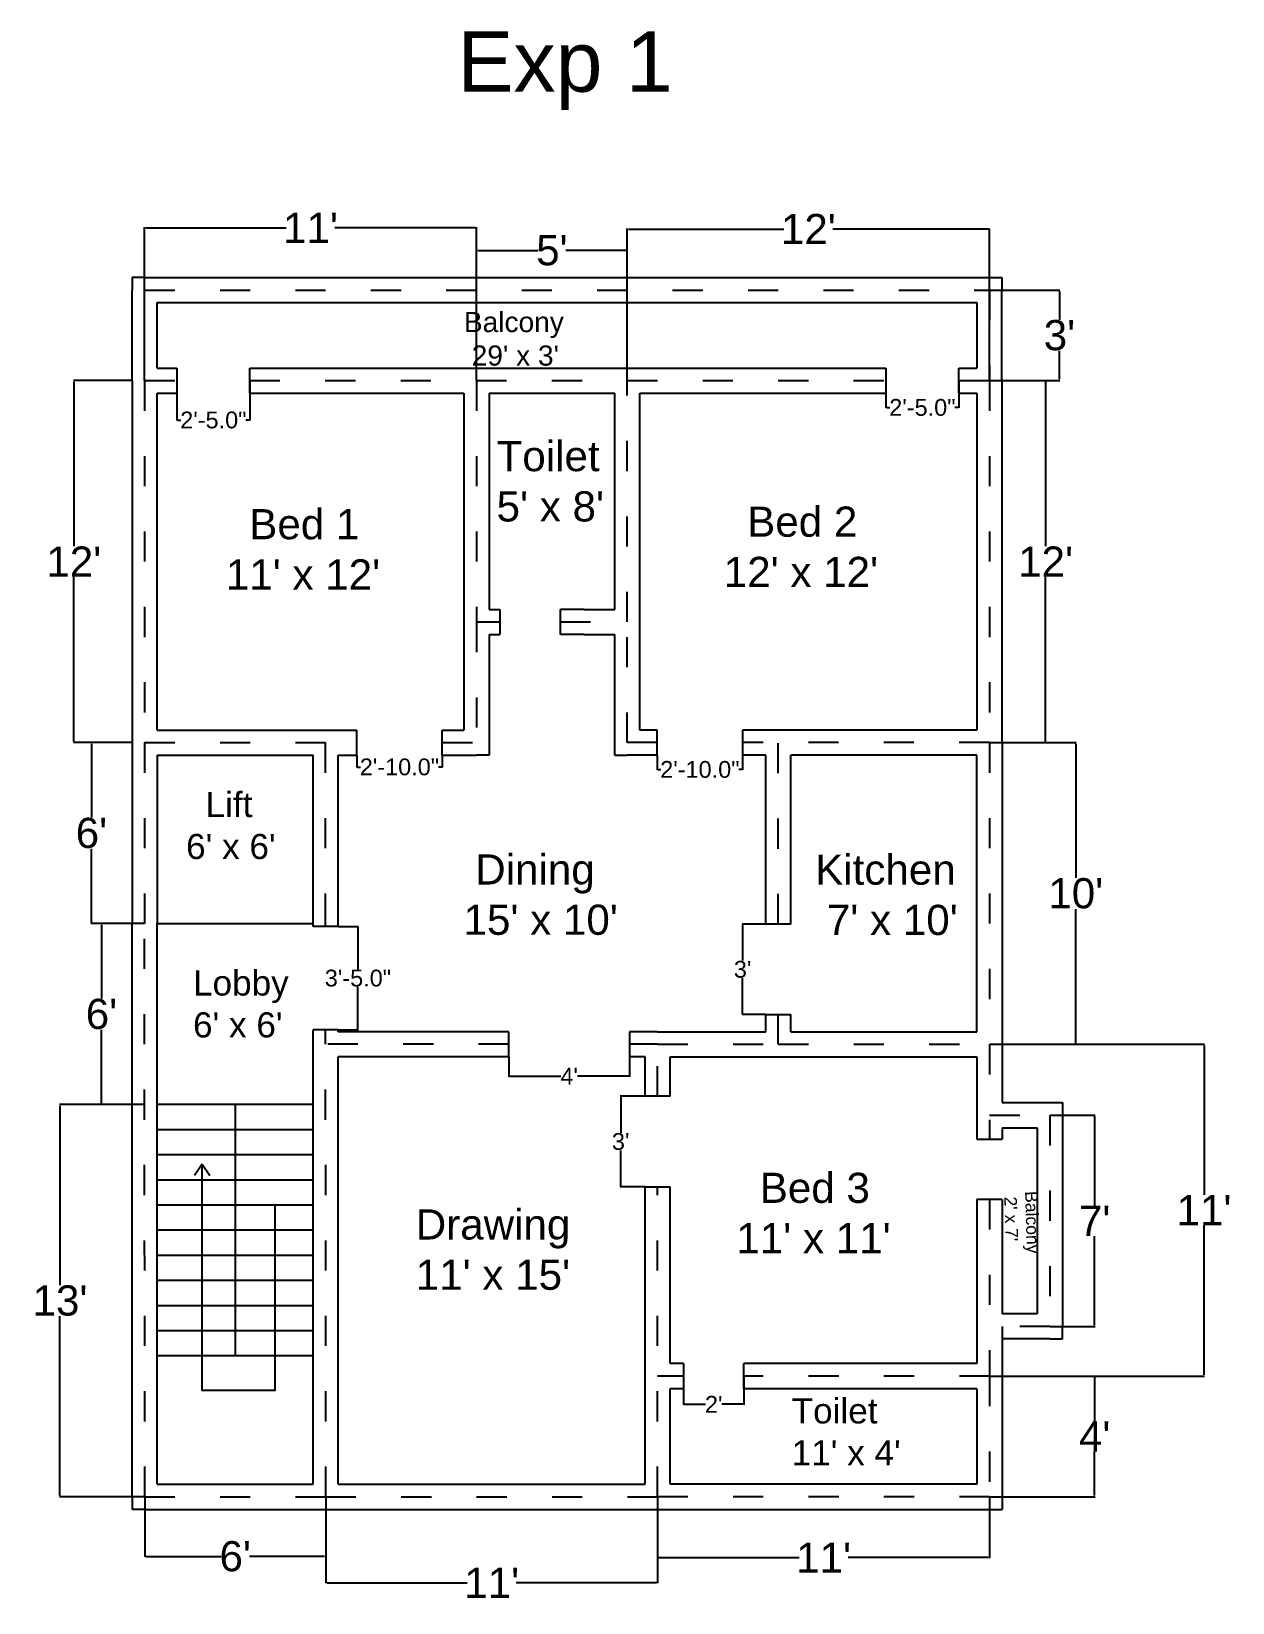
# Model space of a CAD drawing. Header units: inches. Extents: x 9453 to 10455, y 47159 to 47784.
# Drawn here: x 9453 to 9930, y 47159 to 47784 of the extents above; entities that cross this region are included whole.
import ezdxf

# ---------------------------------------------------------------- set-up
doc = ezdxf.new("R2010")
doc.units = ezdxf.units.IN
doc.header["$MEASUREMENT"] = 0
doc.linetypes.add('ACAD_ISO03W100', pattern=[30, 12, -18])
doc.styles.get("Standard").update_dxf_attribs({"font": 'arial.ttf'})
doc.dimstyles.get("Standard").update_dxf_attribs({"dimtxt": 6.68, "dimasz": 0.18, "dimexe": 0.18, "dimexo": 0.0625, "dimgap": 0.09, "dimtad": 0, "dimtih": 1, "dimtoh": 1, "dimdec": 1, "dimzin": 0, "dimdsep": 46, "dimlunit": 3, "dimtxsty": 'Standard', "dimcen": 0.09, "dimadec": 0, "dimazin": 0, "dimtfac": 1, "dimtdec": 1, "dimtofl": 0, "dimtmove": 0, "dimatfit": 3, "dimfxl": 1, "dimtolj": 1, "dimtzin": 0, "dimarcsym": 0})

# ---------------------------------------------------------------- blocks, each defined once
blk = doc.blocks.new('*D22')
at = {"color": 0, "lineweight": -2, "transparency": 16777216}
for p, q in [((9510.5, 47644.64), (9510.5, 47628.82)), ((9539.5, 47644.64), (9539.5, 47628.82)), ((9510.68, 47629), (9512.08, 47629)), ((9539.32, 47629), (9537.92, 47629))]:
    blk.add_line(p, q, dxfattribs=at)
at = {"color": 0, "transparency": 16777216}
for points in [[(9510.68, 47629.03), (9510.68, 47628.97), (9510.5, 47629)], [(9539.32, 47629.03), (9539.32, 47628.97), (9539.5, 47629)]]:
    blk.add_solid(points, dxfattribs=at)
at = {"layer": 'Defpoints', "color": 0, "transparency": 16777216}
for p in [(9510.5, 47644.71), (9539.5, 47644.71), (9510.5, 47629)]:
    blk.add_point(p, dxfattribs=at)
at = {"color": 0, "transparency": 16777216, "insert": (9525, 47629), "char_height": 6.68, "attachment_point": 5}
blk.add_mtext('\\A1;2\'-5.0"', dxfattribs=at)
blk = doc.blocks.new('*D23')
at = {"color": 0, "lineweight": -2, "transparency": 16777216}
for p, q in [((9792.5, 47644.64), (9792.5, 47633.82)), ((9821.5, 47644.64), (9821.5, 47633.82)), ((9792.68, 47634), (9794.08, 47634)), ((9821.32, 47634), (9819.92, 47634))]:
    blk.add_line(p, q, dxfattribs=at)
at = {"color": 0, "transparency": 16777216}
for points in [[(9792.68, 47634.03), (9792.68, 47633.97), (9792.5, 47634)], [(9821.32, 47634.03), (9821.32, 47633.97), (9821.5, 47634)]]:
    blk.add_solid(points, dxfattribs=at)
at = {"layer": 'Defpoints', "color": 0, "transparency": 16777216}
for p in [(9792.5, 47644.71), (9821.5, 47644.71), (9821.5, 47634)]:
    blk.add_point(p, dxfattribs=at)
at = {"color": 0, "transparency": 16777216, "insert": (9807, 47634), "char_height": 6.68, "attachment_point": 5}
blk.add_mtext('\\A1;2\'-5.0"', dxfattribs=at)
blk = doc.blocks.new('*D24')
at = {"color": 0, "lineweight": -2, "transparency": 16777216}
for p, q in [((9582, 47495.64), (9582, 47490.82)), ((9616, 47495.64), (9616, 47490.82)), ((9582.18, 47491), (9583.49, 47491)), ((9615.82, 47491), (9614.51, 47491))]:
    blk.add_line(p, q, dxfattribs=at)
at = {"color": 0, "transparency": 16777216}
for points in [[(9582.18, 47491.03), (9582.18, 47490.97), (9582, 47491)], [(9615.82, 47491.03), (9615.82, 47490.97), (9616, 47491)]]:
    blk.add_solid(points, dxfattribs=at)
at = {"layer": 'Defpoints', "color": 0, "transparency": 16777216}
for p in [(9582, 47495.71), (9616, 47495.71), (9616, 47491)]:
    blk.add_point(p, dxfattribs=at)
at = {"color": 0, "transparency": 16777216, "insert": (9599, 47491), "char_height": 6.68, "attachment_point": 5}
blk.add_mtext('\\A1;2\'-10.0"', dxfattribs=at)
blk = doc.blocks.new('*D25')
at = {"color": 0, "lineweight": -2, "transparency": 16777216}
for p, q in [((9701.5, 47495.64), (9701.5, 47489.82)), ((9735.5, 47495.64), (9735.5, 47489.82)), ((9701.68, 47490), (9702.99, 47490)), ((9735.32, 47490), (9734.01, 47490))]:
    blk.add_line(p, q, dxfattribs=at)
at = {"color": 0, "transparency": 16777216}
for points in [[(9701.68, 47490.03), (9701.68, 47489.97), (9701.5, 47490)], [(9735.32, 47490.03), (9735.32, 47489.97), (9735.5, 47490)]]:
    blk.add_solid(points, dxfattribs=at)
at = {"layer": 'Defpoints', "color": 0, "transparency": 16777216}
for p in [(9701.5, 47495.71), (9735.5, 47495.71), (9735.5, 47490)]:
    blk.add_point(p, dxfattribs=at)
at = {"color": 0, "transparency": 16777216, "insert": (9718.5, 47490), "char_height": 6.68, "attachment_point": 5}
blk.add_mtext('\\A1;2\'-10.0"', dxfattribs=at)
blk = doc.blocks.new('*D26')
at = {"color": 0, "lineweight": -2, "transparency": 16777216}
for p, q in [((9744.64, 47428.5), (9735.32, 47428.5)), ((9735.5, 47428.32), (9735.5, 47414)), ((9735.5, 47392.68), (9735.5, 47407)), ((9744.64, 47392.5), (9735.32, 47392.5))]:
    blk.add_line(p, q, dxfattribs=at)
at = {"color": 0, "transparency": 16777216}
for points in [[(9735.47, 47428.32), (9735.53, 47428.32), (9735.5, 47428.5)], [(9735.47, 47392.68), (9735.53, 47392.68), (9735.5, 47392.5)]]:
    blk.add_solid(points, dxfattribs=at)
at = {"layer": 'Defpoints', "color": 0, "transparency": 16777216}
for p in [(9744.7, 47428.5), (9735.5, 47392.5), (9744.7, 47392.5)]:
    blk.add_point(p, dxfattribs=at)
at = {"color": 0, "transparency": 16777216, "insert": (9735.5, 47410.5), "char_height": 6.68, "attachment_point": 5}
blk.add_mtext("\\A1;3'", dxfattribs=at)
blk = doc.blocks.new('*D27')
at = {"color": 0, "lineweight": -2, "transparency": 16777216}
for p, q in [((9642.5, 47375.64), (9642.5, 47367.82)), ((9690.5, 47375.64), (9690.5, 47367.82)), ((9642.68, 47368), (9663.2, 47368)), ((9690.32, 47368), (9669.8, 47368))]:
    blk.add_line(p, q, dxfattribs=at)
at = {"color": 0, "transparency": 16777216}
for points in [[(9642.68, 47368.03), (9642.68, 47367.97), (9642.5, 47368)], [(9690.32, 47368.03), (9690.32, 47367.97), (9690.5, 47368)]]:
    blk.add_solid(points, dxfattribs=at)
at = {"layer": 'Defpoints', "color": 0, "transparency": 16777216}
for p in [(9642.5, 47375.71), (9690.5, 47375.71), (9690.5, 47368)]:
    blk.add_point(p, dxfattribs=at)
at = {"color": 0, "transparency": 16777216, "insert": (9666.5, 47368), "char_height": 6.68, "attachment_point": 5}
blk.add_mtext("\\A1;4'", dxfattribs=at)
blk = doc.blocks.new('*D28')
at = {"color": 0, "lineweight": -2, "transparency": 16777216}
for p, q in [((9696.64, 47360), (9686.82, 47360)), ((9687, 47359.82), (9687, 47345.5)), ((9687, 47324.18), (9687, 47338.5)), ((9696.64, 47324), (9686.82, 47324))]:
    blk.add_line(p, q, dxfattribs=at)
at = {"color": 0, "transparency": 16777216}
for points in [[(9686.97, 47359.82), (9687.03, 47359.82), (9687, 47360)], [(9686.97, 47324.18), (9687.03, 47324.18), (9687, 47324)]]:
    blk.add_solid(points, dxfattribs=at)
at = {"layer": 'Defpoints', "color": 0, "transparency": 16777216}
for p in [(9696.7, 47360), (9687, 47324), (9696.7, 47324)]:
    blk.add_point(p, dxfattribs=at)
at = {"color": 0, "transparency": 16777216, "insert": (9687, 47342), "char_height": 6.68, "attachment_point": 5}
blk.add_mtext("\\A1;3'", dxfattribs=at)
blk = doc.blocks.new('*D29')
at = {"color": 0, "lineweight": -2, "transparency": 16777216}
for p, q in [((9574.7, 47427.5), (9582.68, 47427.5)), ((9582.5, 47427.32), (9582.5, 47410.5)), ((9582.5, 47386.68), (9582.5, 47403.5)), ((9574.71, 47386.5), (9582.68, 47386.5))]:
    blk.add_line(p, q, dxfattribs=at)
at = {"color": 0, "transparency": 16777216}
for points in [[(9582.47, 47427.32), (9582.53, 47427.32), (9582.5, 47427.5)], [(9582.47, 47386.68), (9582.53, 47386.68), (9582.5, 47386.5)]]:
    blk.add_solid(points, dxfattribs=at)
at = {"layer": 'Defpoints', "color": 0, "transparency": 16777216}
for p in [(9574.64, 47427.5), (9574.65, 47386.5), (9582.5, 47386.5)]:
    blk.add_point(p, dxfattribs=at)
at = {"color": 0, "transparency": 16777216, "insert": (9582.5, 47407), "char_height": 6.68, "attachment_point": 5}
blk.add_mtext('\\A1;3\'-5.0"', dxfattribs=at)
blk = doc.blocks.new('*D30')
at = {"color": 0, "lineweight": -2, "transparency": 16777216}
for p, q in [((9712, 47248.64), (9712, 47237.32)), ((9736, 47248.64), (9736, 47237.32)), ((9712.18, 47237.5), (9720.78, 47237.5)), ((9735.82, 47237.5), (9727.22, 47237.5))]:
    blk.add_line(p, q, dxfattribs=at)
at = {"color": 0, "transparency": 16777216}
for points in [[(9712.18, 47237.53), (9712.18, 47237.47), (9712, 47237.5)], [(9735.82, 47237.53), (9735.82, 47237.47), (9736, 47237.5)]]:
    blk.add_solid(points, dxfattribs=at)
at = {"layer": 'Defpoints', "color": 0, "transparency": 16777216}
for p in [(9712, 47248.71), (9736, 47248.71), (9736, 47237.5)]:
    blk.add_point(p, dxfattribs=at)
at = {"color": 0, "transparency": 16777216, "insert": (9724, 47237.5), "char_height": 6.68, "attachment_point": 5}
blk.add_mtext("\\A1;2'", dxfattribs=at)
blk = doc.blocks.new('*D31')
at = {"color": 0, "lineweight": -2, "transparency": 16777216}
for p, q in [((9497.64, 47644.77), (9497.64, 47705.68)), ((9498.14, 47705.5), (9553.93, 47705.5)), ((9629.14, 47705.5), (9573.34, 47705.5)), ((9629.64, 47644.77), (9629.64, 47705.68))]:
    blk.add_line(p, q, dxfattribs=at)
at = {"color": 0, "transparency": 16777216}
for points in [[(9498.14, 47705.58), (9498.14, 47705.42), (9497.64, 47705.5)], [(9629.14, 47705.58), (9629.14, 47705.42), (9629.64, 47705.5)]]:
    blk.add_solid(points, dxfattribs=at)
at = {"layer": 'Defpoints', "color": 0, "transparency": 16777216}
for p in [(9629.64, 47705.5), (9497.64, 47644.71), (9629.64, 47644.71)]:
    blk.add_point(p, dxfattribs=at)
at = {"color": 0, "transparency": 16777216, "insert": (9563.64, 47705.5), "char_height": 12, "attachment_point": 5}
blk.add_mtext("\\A1;11'", dxfattribs=at)
blk = doc.blocks.new('*D32')
at = {"color": 0, "lineweight": -2, "transparency": 16777216}
for p, q in [((9689.64, 47644.77), (9689.64, 47705.18)), ((9690.14, 47705), (9751.93, 47705)), ((9833.14, 47705), (9771.34, 47705)), ((9833.64, 47644.77), (9833.64, 47705.18))]:
    blk.add_line(p, q, dxfattribs=at)
at = {"color": 0, "transparency": 16777216}
for points in [[(9690.14, 47705.08), (9690.14, 47704.92), (9689.64, 47705)], [(9833.14, 47705.08), (9833.14, 47704.92), (9833.64, 47705)]]:
    blk.add_solid(points, dxfattribs=at)
at = {"layer": 'Defpoints', "color": 0, "transparency": 16777216}
for p in [(9833.64, 47705), (9689.64, 47644.71), (9833.64, 47644.71)]:
    blk.add_point(p, dxfattribs=at)
at = {"color": 0, "transparency": 16777216, "insert": (9761.64, 47705), "char_height": 12, "attachment_point": 5}
blk.add_mtext("\\A1;12'", dxfattribs=at)
blk = doc.blocks.new('*D33')
at = {"color": 0, "lineweight": -2, "transparency": 16777216}
for p, q in [((9629.64, 47644.77), (9629.64, 47696.68)), ((9630.14, 47696.5), (9654.02, 47696.5)), ((9689.14, 47696.5), (9665.25, 47696.5)), ((9689.64, 47644.77), (9689.64, 47696.68))]:
    blk.add_line(p, q, dxfattribs=at)
at = {"color": 0, "transparency": 16777216}
for points in [[(9630.14, 47696.58), (9630.14, 47696.42), (9629.64, 47696.5)], [(9689.14, 47696.58), (9689.14, 47696.42), (9689.64, 47696.5)]]:
    blk.add_solid(points, dxfattribs=at)
at = {"layer": 'Defpoints', "color": 0, "transparency": 16777216}
for p in [(9689.64, 47696.5), (9629.64, 47644.71), (9689.64, 47644.71)]:
    blk.add_point(p, dxfattribs=at)
at = {"color": 0, "transparency": 16777216, "insert": (9659.64, 47696.5), "char_height": 12, "attachment_point": 5}
blk.add_mtext("\\A1;5'", dxfattribs=at)
blk = doc.blocks.new('*D34')
at = {"color": 0, "lineweight": -2, "transparency": 16777216}
for p, q in [((9833.7, 47680.71), (9861.68, 47680.71)), ((9861.5, 47680.21), (9861.5, 47668.93)), ((9861.5, 47645.21), (9861.5, 47656.49)), ((9833.7, 47644.71), (9861.68, 47644.71))]:
    blk.add_line(p, q, dxfattribs=at)
at = {"color": 0, "transparency": 16777216}
for points in [[(9861.42, 47680.21), (9861.58, 47680.21), (9861.5, 47680.71)], [(9861.42, 47645.21), (9861.58, 47645.21), (9861.5, 47644.71)]]:
    blk.add_solid(points, dxfattribs=at)
at = {"layer": 'Defpoints', "color": 0, "transparency": 16777216}
for p in [(9833.64, 47680.71), (9833.64, 47644.71), (9861.5, 47644.71)]:
    blk.add_point(p, dxfattribs=at)
at = {"color": 0, "transparency": 16777216, "insert": (9861.5, 47662.71), "char_height": 12, "attachment_point": 5}
blk.add_mtext("\\A1;3'", dxfattribs=at)
blk = doc.blocks.new('*D35')
at = {"color": 0, "lineweight": -2, "transparency": 16777216}
for p, q in [((9833.7, 47644.71), (9856.18, 47644.71)), ((9856, 47644.21), (9856, 47578.82)), ((9856, 47501.21), (9856, 47566.59)), ((9833.7, 47500.71), (9856.18, 47500.71))]:
    blk.add_line(p, q, dxfattribs=at)
at = {"color": 0, "transparency": 16777216}
for points in [[(9855.92, 47644.21), (9856.08, 47644.21), (9856, 47644.71)], [(9855.92, 47501.21), (9856.08, 47501.21), (9856, 47500.71)]]:
    blk.add_solid(points, dxfattribs=at)
at = {"layer": 'Defpoints', "color": 0, "transparency": 16777216}
for p in [(9833.64, 47644.71), (9833.64, 47500.71), (9856, 47500.71)]:
    blk.add_point(p, dxfattribs=at)
at = {"color": 0, "transparency": 16777216, "insert": (9856, 47572.71), "char_height": 12, "attachment_point": 5}
blk.add_mtext("\\A1;12'", dxfattribs=at)
blk = doc.blocks.new('*D36')
at = {"color": 0, "lineweight": -2, "transparency": 16777216}
for p, q in [((9833.7, 47500.71), (9868.18, 47500.71)), ((9868, 47500.21), (9868, 47446.92)), ((9868, 47381.21), (9868, 47434.49)), ((9833.76, 47380.71), (9868.18, 47380.71))]:
    blk.add_line(p, q, dxfattribs=at)
at = {"color": 0, "transparency": 16777216}
for points in [[(9867.92, 47500.21), (9868.08, 47500.21), (9868, 47500.71)], [(9867.92, 47381.21), (9868.08, 47381.21), (9868, 47380.71)]]:
    blk.add_solid(points, dxfattribs=at)
at = {"layer": 'Defpoints', "color": 0, "transparency": 16777216}
for p in [(9833.64, 47500.71), (9833.7, 47380.71), (9868, 47380.71)]:
    blk.add_point(p, dxfattribs=at)
at = {"color": 0, "transparency": 16777216, "insert": (9868, 47440.71), "char_height": 12, "attachment_point": 5}
blk.add_mtext("\\A1;10'", dxfattribs=at)
blk = doc.blocks.new('*D37')
at = {"color": 0, "lineweight": -2, "transparency": 16777216}
for p, q in [((9857.76, 47352.5), (9875.68, 47352.5)), ((9875.5, 47352), (9875.5, 47316.59)), ((9875.5, 47269), (9875.5, 47304.41)), ((9857.76, 47268.5), (9875.68, 47268.5))]:
    blk.add_line(p, q, dxfattribs=at)
at = {"color": 0, "transparency": 16777216}
for points in [[(9875.42, 47352), (9875.58, 47352), (9875.5, 47352.5)], [(9875.42, 47269), (9875.58, 47269), (9875.5, 47268.5)]]:
    blk.add_solid(points, dxfattribs=at)
at = {"layer": 'Defpoints', "color": 0, "transparency": 16777216}
for p in [(9857.7, 47352.5), (9857.7, 47268.5), (9875.5, 47268.5)]:
    blk.add_point(p, dxfattribs=at)
at = {"color": 0, "transparency": 16777216, "insert": (9875.5, 47310.5), "char_height": 12, "attachment_point": 5}
blk.add_mtext("\\A1;7'", dxfattribs=at)
blk = doc.blocks.new('*D38')
at = {"color": 0, "lineweight": -2, "transparency": 16777216}
for p, q in [((9833.76, 47380.71), (9919.18, 47380.71)), ((9919, 47380.21), (9919, 47320.82)), ((9919, 47249.21), (9919, 47308.59)), ((9833.76, 47248.71), (9919.18, 47248.71))]:
    blk.add_line(p, q, dxfattribs=at)
at = {"color": 0, "transparency": 16777216}
for points in [[(9918.92, 47380.21), (9919.08, 47380.21), (9919, 47380.71)], [(9918.92, 47249.21), (9919.08, 47249.21), (9919, 47248.71)]]:
    blk.add_solid(points, dxfattribs=at)
at = {"layer": 'Defpoints', "color": 0, "transparency": 16777216}
for p in [(9833.7, 47380.71), (9833.7, 47248.71), (9919, 47248.71)]:
    blk.add_point(p, dxfattribs=at)
at = {"color": 0, "transparency": 16777216, "insert": (9919, 47314.71), "char_height": 12, "attachment_point": 5}
blk.add_mtext("\\A1;11'", dxfattribs=at)
blk = doc.blocks.new('*D39')
at = {"color": 0, "lineweight": -2, "transparency": 16777216}
for p, q in [((9833.76, 47248.71), (9875.68, 47248.71)), ((9875.5, 47248.21), (9875.5, 47230.8)), ((9875.5, 47201.21), (9875.5, 47218.62)), ((9833.76, 47200.71), (9875.68, 47200.71))]:
    blk.add_line(p, q, dxfattribs=at)
at = {"color": 0, "transparency": 16777216}
for points in [[(9875.42, 47248.21), (9875.58, 47248.21), (9875.5, 47248.71)], [(9875.42, 47201.21), (9875.58, 47201.21), (9875.5, 47200.71)]]:
    blk.add_solid(points, dxfattribs=at)
at = {"layer": 'Defpoints', "color": 0, "transparency": 16777216}
for p in [(9833.7, 47248.71), (9833.7, 47200.71), (9875.5, 47200.71)]:
    blk.add_point(p, dxfattribs=at)
at = {"color": 0, "transparency": 16777216, "insert": (9875.5, 47224.71), "char_height": 12, "attachment_point": 5}
blk.add_mtext("\\A1;4'", dxfattribs=at)
blk = doc.blocks.new('*D40')
at = {"color": 0, "lineweight": -2, "transparency": 16777216}
for p, q in [((9492.57, 47644.71), (9469.32, 47644.71)), ((9469.5, 47644.21), (9469.5, 47578.82)), ((9469.5, 47501.21), (9469.5, 47566.59)), ((9492.57, 47500.71), (9469.32, 47500.71))]:
    blk.add_line(p, q, dxfattribs=at)
at = {"color": 0, "transparency": 16777216}
for points in [[(9469.42, 47644.21), (9469.58, 47644.21), (9469.5, 47644.71)], [(9469.42, 47501.21), (9469.58, 47501.21), (9469.5, 47500.71)]]:
    blk.add_solid(points, dxfattribs=at)
at = {"layer": 'Defpoints', "color": 0, "transparency": 16777216}
for p in [(9492.64, 47644.71), (9469.5, 47500.71), (9492.64, 47500.71)]:
    blk.add_point(p, dxfattribs=at)
at = {"color": 0, "transparency": 16777216, "insert": (9469.5, 47572.71), "char_height": 12, "attachment_point": 5}
blk.add_mtext("\\A1;12'", dxfattribs=at)
blk = doc.blocks.new('*D41')
at = {"color": 0, "lineweight": -2, "transparency": 16777216}
for p, q in [((9492.57, 47500.71), (9476.32, 47500.71)), ((9476.5, 47500.21), (9476.5, 47470.92)), ((9476.5, 47429.21), (9476.5, 47458.49)), ((9492.57, 47428.71), (9476.32, 47428.71))]:
    blk.add_line(p, q, dxfattribs=at)
at = {"color": 0, "transparency": 16777216}
for points in [[(9476.42, 47500.21), (9476.58, 47500.21), (9476.5, 47500.71)], [(9476.42, 47429.21), (9476.58, 47429.21), (9476.5, 47428.71)]]:
    blk.add_solid(points, dxfattribs=at)
at = {"layer": 'Defpoints', "color": 0, "transparency": 16777216}
for p in [(9492.64, 47500.71), (9476.5, 47428.71), (9492.64, 47428.71)]:
    blk.add_point(p, dxfattribs=at)
at = {"color": 0, "transparency": 16777216, "insert": (9476.5, 47464.71), "char_height": 12, "attachment_point": 5}
blk.add_mtext("\\A1;6'", dxfattribs=at)
blk = doc.blocks.new('*D42')
at = {"color": 0, "lineweight": -2, "transparency": 16777216}
for p, q in [((9497.57, 47428.71), (9480.32, 47428.71)), ((9480.5, 47428.21), (9480.5, 47398.92)), ((9480.5, 47357.21), (9480.5, 47386.49)), ((9497.57, 47356.71), (9480.32, 47356.71))]:
    blk.add_line(p, q, dxfattribs=at)
at = {"color": 0, "transparency": 16777216}
for points in [[(9480.42, 47428.21), (9480.58, 47428.21), (9480.5, 47428.71)], [(9480.42, 47357.21), (9480.58, 47357.21), (9480.5, 47356.71)]]:
    blk.add_solid(points, dxfattribs=at)
at = {"layer": 'Defpoints', "color": 0, "transparency": 16777216}
for p in [(9497.64, 47428.71), (9480.5, 47356.71), (9497.64, 47356.71)]:
    blk.add_point(p, dxfattribs=at)
at = {"color": 0, "transparency": 16777216, "insert": (9480.5, 47392.71), "char_height": 12, "attachment_point": 5}
blk.add_mtext("\\A1;6'", dxfattribs=at)
blk = doc.blocks.new('*D43')
at = {"color": 0, "lineweight": -2, "transparency": 16777216}
for p, q in [((9492.59, 47356.71), (9463.82, 47356.71)), ((9464, 47356.21), (9464, 47284.93)), ((9464, 47201.21), (9464, 47272.49)), ((9497.64, 47200.71), (9463.82, 47200.71))]:
    blk.add_line(p, q, dxfattribs=at)
at = {"color": 0, "transparency": 16777216}
for points in [[(9463.92, 47356.21), (9464.08, 47356.21), (9464, 47356.71)], [(9463.92, 47201.21), (9464.08, 47201.21), (9464, 47200.71)]]:
    blk.add_solid(points, dxfattribs=at)
at = {"layer": 'Defpoints', "color": 0, "transparency": 16777216}
for p in [(9464, 47356.71), (9492.65, 47356.71), (9497.7, 47200.71)]:
    blk.add_point(p, dxfattribs=at)
at = {"color": 0, "transparency": 16777216, "insert": (9464, 47278.71), "char_height": 12, "attachment_point": 5}
blk.add_mtext("\\A1;13'", dxfattribs=at)
blk = doc.blocks.new('*D44')
at = {"color": 0, "lineweight": -2, "transparency": 16777216}
for p, q in [((9497.7, 47200.64), (9497.7, 47176.82)), ((9569.7, 47200.64), (9569.7, 47176.82)), ((9498.2, 47177), (9528.05, 47177)), ((9569.2, 47177), (9539.34, 47177))]:
    blk.add_line(p, q, dxfattribs=at)
at = {"color": 0, "transparency": 16777216}
for points in [[(9498.2, 47177.08), (9498.2, 47176.92), (9497.7, 47177)], [(9569.2, 47177.08), (9569.2, 47176.92), (9569.7, 47177)]]:
    blk.add_solid(points, dxfattribs=at)
at = {"layer": 'Defpoints', "color": 0, "transparency": 16777216}
for p in [(9497.7, 47200.71), (9569.7, 47200.71), (9569.7, 47177)]:
    blk.add_point(p, dxfattribs=at)
at = {"color": 0, "transparency": 16777216, "insert": (9533.7, 47177), "char_height": 12, "attachment_point": 5}
blk.add_mtext("\\A1;6'", dxfattribs=at)
blk = doc.blocks.new('*D45')
at = {"color": 0, "lineweight": -2, "transparency": 16777216}
for p, q in [((9569.7, 47200.64), (9569.7, 47166.32)), ((9701.7, 47200.64), (9701.7, 47166.32)), ((9570.2, 47166.5), (9625.99, 47166.5)), ((9701.2, 47166.5), (9645.41, 47166.5))]:
    blk.add_line(p, q, dxfattribs=at)
at = {"color": 0, "transparency": 16777216}
for points in [[(9570.2, 47166.58), (9570.2, 47166.42), (9569.7, 47166.5)], [(9701.2, 47166.58), (9701.2, 47166.42), (9701.7, 47166.5)]]:
    blk.add_solid(points, dxfattribs=at)
at = {"layer": 'Defpoints', "color": 0, "transparency": 16777216}
for p in [(9569.7, 47200.71), (9701.7, 47200.71), (9701.7, 47166.5)]:
    blk.add_point(p, dxfattribs=at)
at = {"color": 0, "transparency": 16777216, "insert": (9635.7, 47166.5), "char_height": 12, "attachment_point": 5}
blk.add_mtext("\\A1;11'", dxfattribs=at)
blk = doc.blocks.new('*D46')
at = {"color": 0, "lineweight": -2, "transparency": 16777216}
for p, q in [((9701.7, 47200.64), (9701.7, 47176.32)), ((9833.7, 47200.64), (9833.7, 47176.32)), ((9702.2, 47176.5), (9757.99, 47176.5)), ((9833.2, 47176.5), (9777.41, 47176.5))]:
    blk.add_line(p, q, dxfattribs=at)
at = {"color": 0, "transparency": 16777216}
for points in [[(9702.2, 47176.58), (9702.2, 47176.42), (9701.7, 47176.5)], [(9833.2, 47176.58), (9833.2, 47176.42), (9833.7, 47176.5)]]:
    blk.add_solid(points, dxfattribs=at)
at = {"layer": 'Defpoints', "color": 0, "transparency": 16777216}
for p in [(9701.7, 47200.71), (9833.7, 47200.71), (9833.7, 47176.5)]:
    blk.add_point(p, dxfattribs=at)
at = {"color": 0, "transparency": 16777216, "insert": (9767.7, 47176.5), "char_height": 12, "attachment_point": 5}
blk.add_mtext("\\A1;11'", dxfattribs=at)

msp = doc.modelspace()

# ---------------------------------------------------------------- linework, layer by layer
for p, q in [((9497.64, 47685.71), (9492.64, 47685.71)), ((9492.64, 47685.71), (9492.64, 47680.71)), ((9497.64, 47685.71), (9833.64, 47685.71)), ((9833.64, 47685.71), (9838.64, 47685.71)), ((9838.64, 47685.71), (9838.64, 47680.71)), ((9492.64, 47644.71), (9492.64, 47680.71)), ((9838.64, 47644.71), (9838.64, 47680.71)), ((9502.64, 47649.71), (9502.64, 47675.71)), ((9502.64, 47675.71), (9828.64, 47675.71)), ((9828.64, 47675.71), (9828.64, 47649.71)), ((9502.64, 47649.71), (9510.5, 47649.71)), ((9510.5, 47649.71), (9510.5, 47639.71)), ((9539.5, 47639.71), (9539.5, 47649.71)), ((9539.5, 47649.71), (9629.64, 47649.71)), ((9629.64, 47649.71), (9689.64, 47649.71)), ((9689.64, 47649.71), (9792.5, 47649.71)), ((9792.5, 47649.71), (9792.5, 47639.71)), ((9821.5, 47639.71), (9821.5, 47649.71)), ((9821.5, 47649.71), (9828.64, 47649.71)), ((9492.64, 47644.71), (9492.64, 47500.71)), ((9838.64, 47644.71), (9838.64, 47500.71)), ((9502.64, 47639.71), (9510.5, 47639.71)), ((9502.64, 47505.71), (9502.64, 47639.71)), ((9539.5, 47639.71), (9624.64, 47639.71)), ((9624.64, 47639.71), (9624.64, 47548.71)), ((9634.64, 47639.71), (9684.64, 47639.71)), ((9634.64, 47639.71), (9634.64, 47553.71)), ((9684.64, 47553.71), (9684.64, 47639.71)), ((9694.64, 47548.71), (9694.64, 47639.71)), ((9694.64, 47639.71), (9792.5, 47639.71)), ((9821.5, 47639.71), (9828.64, 47639.71)), ((9828.64, 47639.71), (9828.64, 47505.71)), ((9624.64, 47548.71), (9624.64, 47505.71)), ((9634.64, 47553.71), (9639, 47553.71)), ((9639, 47553.71), (9639, 47543.71)), ((9663, 47543.71), (9663, 47553.71)), ((9672.5, 47553.71), (9663, 47553.71)), ((9672.5, 47553.71), (9684.64, 47553.71)), ((9694.64, 47505.71), (9694.64, 47548.71)), ((9634.64, 47543.71), (9639, 47543.71)), ((9634.64, 47543.71), (9634.64, 47500.71)), ((9672.5, 47543.71), (9663, 47543.71)), ((9672.5, 47543.71), (9684.64, 47543.71)), ((9684.64, 47500.71), (9684.64, 47543.71)), ((9502.64, 47505.71), (9582, 47505.71)), ((9582, 47495.71), (9582, 47505.71)), ((9616, 47505.71), (9624.64, 47505.71)), ((9616, 47495.71), (9616, 47505.71)), ((9701.5, 47505.71), (9694.64, 47505.71)), ((9701.5, 47495.71), (9701.5, 47505.71)), ((9828.64, 47505.71), (9735.5, 47505.71)), ((9735.5, 47505.71), (9735.5, 47495.71)), ((9492.64, 47500.71), (9492.64, 47428.71)), ((9634.64, 47500.71), (9634.64, 47495.71)), ((9684.64, 47495.71), (9684.64, 47500.71)), ((9838.7, 47500.71), (9838.7, 47380.71)), ((9502.64, 47495.71), (9564.64, 47495.71)), ((9502.64, 47495.71), (9502.64, 47428.71)), ((9564.64, 47428.71), (9564.64, 47495.71)), ((9574.64, 47428.71), (9574.64, 47495.71)), ((9574.64, 47495.71), (9582, 47495.71)), ((9616, 47495.71), (9629.64, 47495.71)), ((9634.64, 47495.71), (9629.64, 47495.71)), ((9684.64, 47495.71), (9689.64, 47495.71)), ((9701.5, 47495.71), (9689.64, 47495.71)), ((9744.7, 47495.71), (9735.5, 47495.71)), ((9744.7, 47428.5), (9744.7, 47495.71)), ((9828.7, 47495.71), (9754.7, 47495.71)), ((9754.7, 47428.5), (9754.7, 47495.71)), ((9828.7, 47385.71), (9828.7, 47495.71)), ((9492.7, 47200.71), (9492.64, 47428.71)), ((9492.7, 47200.71), (9492.64, 47428.71)), ((9502.64, 47428.71), (9564.64, 47428.71)), ((9502.7, 47205.71), (9502.64, 47428.71)), ((9564.64, 47427.5), (9564.64, 47428.71)), ((9574.64, 47427.5), (9564.64, 47427.5)), ((9574.64, 47427.5), (9574.64, 47428.71)), ((9754.7, 47428.5), (9744.7, 47428.5)), ((9744.7, 47385.71), (9744.7, 47392.5)), ((9744.7, 47392.5), (9754.7, 47392.5)), ((9754.7, 47385.71), (9754.7, 47392.5)), ((9564.7, 47205.71), (9564.65, 47386.5)), ((9574.65, 47386.5), (9564.65, 47386.5)), ((9574.65, 47385.71), (9574.65, 47386.5)), ((9642.5, 47385.71), (9574.65, 47385.71)), ((9642.5, 47375.71), (9642.5, 47385.71)), ((9701.7, 47385.71), (9690.5, 47385.71)), ((9690.5, 47385.71), (9690.5, 47375.71)), ((9701.7, 47385.71), (9744.7, 47385.71)), ((9754.7, 47385.71), (9828.7, 47385.71)), ((9838.7, 47380.71), (9838.7, 47357.5)), ((9574.7, 47205.71), (9574.65, 47375.71)), ((9642.5, 47375.71), (9574.65, 47375.71)), ((9696.7, 47375.71), (9690.5, 47375.71)), ((9696.7, 47360), (9696.7, 47375.71)), ((9706.7, 47375.71), (9749.7, 47375.71)), ((9706.7, 47360), (9706.7, 47375.71)), ((9749.7, 47375.71), (9828.7, 47375.71)), ((9828.7, 47375.71), (9828.7, 47343)), ((9564.65, 47356.71), (9502.65, 47356.71)), ((9533.65, 47356.71), (9533.65, 47256.71)), ((9706.7, 47360), (9696.7, 47360)), ((9838.7, 47357.5), (9857.7, 47357.5)), ((9857.7, 47357.5), (9862.7, 47357.5)), ((9862.7, 47357.5), (9862.7, 47352.5)), ((9862.7, 47352.5), (9862.7, 47268.5)), ((9564.66, 47346.71), (9502.66, 47346.71)), ((9828.7, 47343), (9838.7, 47343)), ((9838.7, 47347.5), (9852.7, 47347.5)), ((9838.7, 47347.5), (9838.7, 47343)), ((9852.7, 47347.5), (9852.7, 47273.5)), ((9564.66, 47336.71), (9502.66, 47336.71)), ((9520.5, 47333), (9517.5, 47328.5)), ((9520.5, 47333), (9523.54, 47328.5)), ((9497.66, 47326.71), (9497.65, 47326.71)), ((9564.66, 47326.71), (9502.66, 47326.71)), ((9696.7, 47205.71), (9696.7, 47324)), ((9696.7, 47324), (9706.7, 47324)), ((9706.7, 47253.71), (9706.7, 47324)), ((9564.67, 47316.71), (9502.67, 47316.71)), ((9838.7, 47319), (9828.7, 47319)), ((9828.7, 47319), (9828.7, 47253.71)), ((9838.7, 47319), (9838.7, 47273.5)), ((9564.67, 47306.71), (9502.67, 47306.71)), ((9497.67, 47296.71), (9497.65, 47296.71)), ((9564.67, 47296.71), (9502.67, 47296.71)), ((9564.67, 47286.71), (9502.67, 47286.71)), ((9564.68, 47276.71), (9502.68, 47276.71)), ((9852.7, 47273.5), (9838.7, 47273.5)), ((9497.68, 47266.71), (9497.65, 47266.71)), ((9564.68, 47266.71), (9502.68, 47266.71)), ((9838.7, 47268.5), (9838.7, 47248.71)), ((9862.7, 47263.5), (9862.7, 47268.5)), ((9857.7, 47263.5), (9838.7, 47263.5)), ((9857.7, 47263.5), (9862.7, 47263.5)), ((9564.68, 47256.71), (9502.68, 47256.71)), ((9712, 47253.71), (9706.7, 47253.71)), ((9712, 47253.71), (9712, 47243.71)), ((9828.7, 47253.71), (9736, 47253.71)), ((9736, 47243.71), (9736, 47253.71)), ((9838.7, 47248.71), (9838.7, 47200.71)), ((9706.7, 47205.71), (9706.7, 47243.71)), ((9712, 47243.71), (9706.7, 47243.71)), ((9828.7, 47243.71), (9736, 47243.71)), ((9828.7, 47243.71), (9828.7, 47205.71)), ((9502.7, 47205.71), (9564.7, 47205.71)), ((9569.7, 47205.71), (9569.7, 47205.71)), ((9574.7, 47205.71), (9696.7, 47205.71)), ((9828.7, 47205.71), (9706.7, 47205.71)), ((9492.7, 47200.71), (9492.7, 47195.71)), ((9564.7, 47200.71), (9564.7, 47200.71)), ((9838.7, 47200.71), (9838.7, 47195.71)), ((9497.7, 47195.71), (9492.7, 47195.71)), ((9497.7, 47195.71), (9569.7, 47195.71)), ((9569.7, 47195.71), (9701.7, 47195.71)), ((9701.7, 47195.71), (9838.7, 47195.71))]:
    msp.add_line(p, q)
at = {"linetype": 'ACAD_ISO03W100'}
for p, q in [((9497.64, 47644.71), (9497.64, 47680.71)), ((9497.64, 47680.71), (9833.64, 47680.71)), ((9833.64, 47680.71), (9833.64, 47644.71)), ((9497.64, 47644.71), (9510.5, 47644.71)), ((9497.64, 47644.71), (9497.64, 47500.71)), ((9539.5, 47644.71), (9629.64, 47644.71)), ((9629.64, 47644.71), (9689.64, 47644.71)), ((9629.64, 47644.71), (9629.64, 47548.71)), ((9689.64, 47644.71), (9792.5, 47644.71)), ((9689.64, 47548.71), (9689.64, 47644.71)), ((9821.5, 47644.71), (9833.64, 47644.71)), ((9833.64, 47644.71), (9833.64, 47500.71)), ((9629.64, 47548.71), (9639, 47548.71)), ((9629.64, 47548.71), (9629.64, 47500.71)), ((9663, 47548.71), (9689.64, 47548.71)), ((9689.64, 47500.71), (9689.64, 47548.71)), ((9497.64, 47500.71), (9582, 47500.71)), ((9497.64, 47500.71), (9497.64, 47428.71)), ((9569.64, 47428.71), (9569.64, 47500.71)), ((9616, 47500.71), (9629.64, 47500.71)), ((9701.5, 47500.71), (9689.64, 47500.71)), ((9833.64, 47500.71), (9735.5, 47500.71)), ((9749.7, 47428.5), (9749.7, 47500.71)), ((9833.7, 47500.71), (9833.7, 47380.71)), ((9497.7, 47200.71), (9497.64, 47428.71)), ((9569.64, 47427.5), (9569.64, 47428.71)), ((9749.7, 47380.71), (9749.7, 47392.5)), ((9569.7, 47200.71), (9569.65, 47386.5)), ((9642.5, 47380.71), (9569.65, 47380.71)), ((9701.7, 47380.71), (9690.5, 47380.71)), ((9701.7, 47380.71), (9749.7, 47380.71)), ((9701.7, 47360), (9701.7, 47380.71)), ((9749.7, 47380.71), (9833.7, 47380.71)), ((9833.7, 47380.71), (9833.7, 47343)), ((9833.7, 47352.5), (9857.7, 47352.5)), ((9857.7, 47352.5), (9857.7, 47268.5)), ((9701.7, 47200.71), (9701.7, 47324)), ((9833.7, 47319), (9833.7, 47248.71)), ((9857.7, 47268.5), (9833.7, 47268.5)), ((9712, 47248.71), (9701.7, 47248.71)), ((9833.7, 47248.71), (9736, 47248.71)), ((9833.7, 47248.71), (9833.7, 47200.71)), ((9497.7, 47200.71), (9569.7, 47200.71)), ((9569.7, 47200.71), (9701.7, 47200.71)), ((9833.7, 47200.71), (9701.7, 47200.71))]:
    msp.add_line(p, q, dxfattribs=at)
for points in [[(9492.64, 47644.71), (9492.64, 47649.71)], [(9549.5, 47316.71), (9549.5, 47243), (9520.5, 47243), (9520.5, 47333)]]:
    msp.add_lwpolyline(points)

# ---------------------------------------------------------------- texts
at = {"attachment_point": 1}
for s, width, insert, char_height in [('Exp 1', 779.5, (9622, 47783.6), 24), ("Balcony^J 29' x 3' ", 86.6958, (9624.64, 47672), 8), ("Toilet\\P5' x 8'", 86.6958, (9637.64, 47620.67), 12), ("  Bed 1\\P11' x 12'", 86.6958, (9529.96, 47593.59), 12), ("  Bed 2\\P12' x 12'", 86.6958, (9728, 47594.6), 12), ("  Lift\\P6' x 6'", 86.6958, (9514.15, 47481.06), 10), (" Dining\\P15' x 10'", 86.6958, (9624.5, 47456.25), 12), ("Kitchen\\P 7' x 10'", 86.6958, (9764.34, 47456.18), 12), ("  Bed 3\\P11' x 11'", 86.6958, (9733, 47329.6), 12), ("Drawing\\P11' x 15'", 86.6958, (9605.5, 47315.05), 12), ("Toilet\\P11' x 4'", 86.6958, (9755, 47239.89), 10)]:
    msp.add_mtext_dynamic_manual_height_columns(s, width=width, gutter_width=1, heights=[0], dxfattribs=dict(at, insert=insert, char_height=char_height))
at = {"insert": (9516.91, 47410.1), "char_height": 10, "width": 36.1627, "attachment_point": 1}
msp.add_mtext("Lobby\\P6' x 6'", dxfattribs=at)
at = {"insert": (9839.5, 47322), "char_height": 5, "attachment_point": 7, "rotation": 271.74491}
msp.add_mtext_dynamic_manual_height_columns("Balcony^J 2' x 7' ", width=86.6958, gutter_width=1, heights=[0], dxfattribs=at)

# ---------------------------------------------------------------- dimensions: what is measured, and where the dimension line sits
at = {"color": 2}
for base, p1, p2, picture, middle in [((9629.64, 47705.5), (9497.64, 47644.71), (9629.64, 47644.71), '*D31', (9563.64, 47705.5)), ((9833.64, 47705), (9689.64, 47644.71), (9833.64, 47644.71), '*D32', (9761.64, 47705)), ((9569.7, 47177), (9497.7, 47200.71), (9569.7, 47200.71), '*D44', (9533.7, 47177)), ((9701.7, 47166.5), (9569.7, 47200.71), (9701.7, 47200.71), '*D45', (9635.7, 47166.5)), ((9833.7, 47176.5), (9701.7, 47200.71), (9833.7, 47200.71), '*D46', (9767.7, 47176.5))]:
    dim = msp.add_linear_dim(base=base, p1=p1, p2=p2, dimstyle='Standard', override={"dimtxt": 12, "dimasz": 0.5}, dxfattribs=at)
    dim.commit()
    dim.dimension.update_dxf_attribs({"geometry": picture, "text_midpoint": middle})
dim = msp.add_linear_dim(base=(9689.64, 47696.5), p1=(9629.64, 47644.71), p2=(9689.64, 47644.71), dimstyle='Standard', override={"dimtxt": 12, "dimasz": 0.5}, dxfattribs=at)
dim.commit()
dim.dimension.update_dxf_attribs({"geometry": '*D33', "text_midpoint": (9659.64, 47696.5), "dimtype": 160})
for base, p1, p2, picture, middle in [((9861.5, 47644.71), (9833.64, 47680.71), (9833.64, 47644.71), '*D34', (9861.5, 47662.71)), ((9469.5, 47500.71), (9492.64, 47644.71), (9492.64, 47500.71), '*D40', (9469.5, 47572.71)), ((9856, 47500.71), (9833.64, 47644.71), (9833.64, 47500.71), '*D35', (9856, 47572.71)), ((9476.5, 47428.71), (9492.64, 47500.71), (9492.64, 47428.71), '*D41', (9476.5, 47464.71)), ((9868, 47380.71), (9833.64, 47500.71), (9833.7, 47380.71), '*D36', (9868, 47440.71)), ((9480.5, 47356.71), (9497.64, 47428.71), (9497.64, 47356.71), '*D42', (9480.5, 47392.71)), ((9919, 47248.71), (9833.7, 47380.71), (9833.7, 47248.71), '*D38', (9919, 47314.71)), ((9464, 47356.71), (9497.7, 47200.71), (9492.65, 47356.71), '*D43', (9464, 47278.71)), ((9875.5, 47268.5), (9857.7, 47352.5), (9857.7, 47268.5), '*D37', (9875.5, 47310.5)), ((9875.5, 47200.71), (9833.7, 47248.71), (9833.7, 47200.71), '*D39', (9875.5, 47224.71))]:
    dim = msp.add_linear_dim(base=base, p1=p1, p2=p2, angle=90, dimstyle='Standard', override={"dimtxt": 12, "dimasz": 0.5}, dxfattribs=at)
    dim.commit()
    dim.dimension.update_dxf_attribs({"geometry": picture, "text_midpoint": middle})
for base, p1, p2, picture, middle in [((9510.5, 47629), (9539.5, 47644.71), (9510.5, 47644.71), '*D22', (9525, 47629)), ((9821.5, 47634), (9792.5, 47644.71), (9821.5, 47644.71), '*D23', (9807, 47634)), ((9616, 47491), (9582, 47495.71), (9616, 47495.71), '*D24', (9599, 47491)), ((9735.5, 47490), (9701.5, 47495.71), (9735.5, 47495.71), '*D25', (9718.5, 47490)), ((9690.5, 47368), (9642.5, 47375.71), (9690.5, 47375.71), '*D27', (9666.5, 47368)), ((9736, 47237.5), (9712, 47248.71), (9736, 47248.71), '*D30', (9724, 47237.5))]:
    dim = msp.add_linear_dim(base=base, p1=p1, p2=p2, dimstyle='Standard')
    dim.commit()
    dim.dimension.update_dxf_attribs({"geometry": picture, "text_midpoint": middle})
for base, p1, p2, picture, middle in [((9582.5, 47386.5), (9574.64, 47427.5), (9574.65, 47386.5), '*D29', (9582.5, 47407)), ((9687, 47324), (9696.7, 47360), (9696.7, 47324), '*D28', (9687, 47342))]:
    dim = msp.add_linear_dim(base=base, p1=p1, p2=p2, angle=90, dimstyle='Standard')
    dim.commit()
    dim.dimension.update_dxf_attribs({"geometry": picture, "text_midpoint": middle})
dim = msp.add_aligned_dim(p1=(9744.7, 47428.5), p2=(9744.7, 47392.5), distance=-9.2, dimstyle='Standard')
dim.commit()
dim.dimension.update_dxf_attribs({"geometry": '*D26', "text_midpoint": (9735.5, 47410.5)})

doc.saveas('drawing.dxf')
